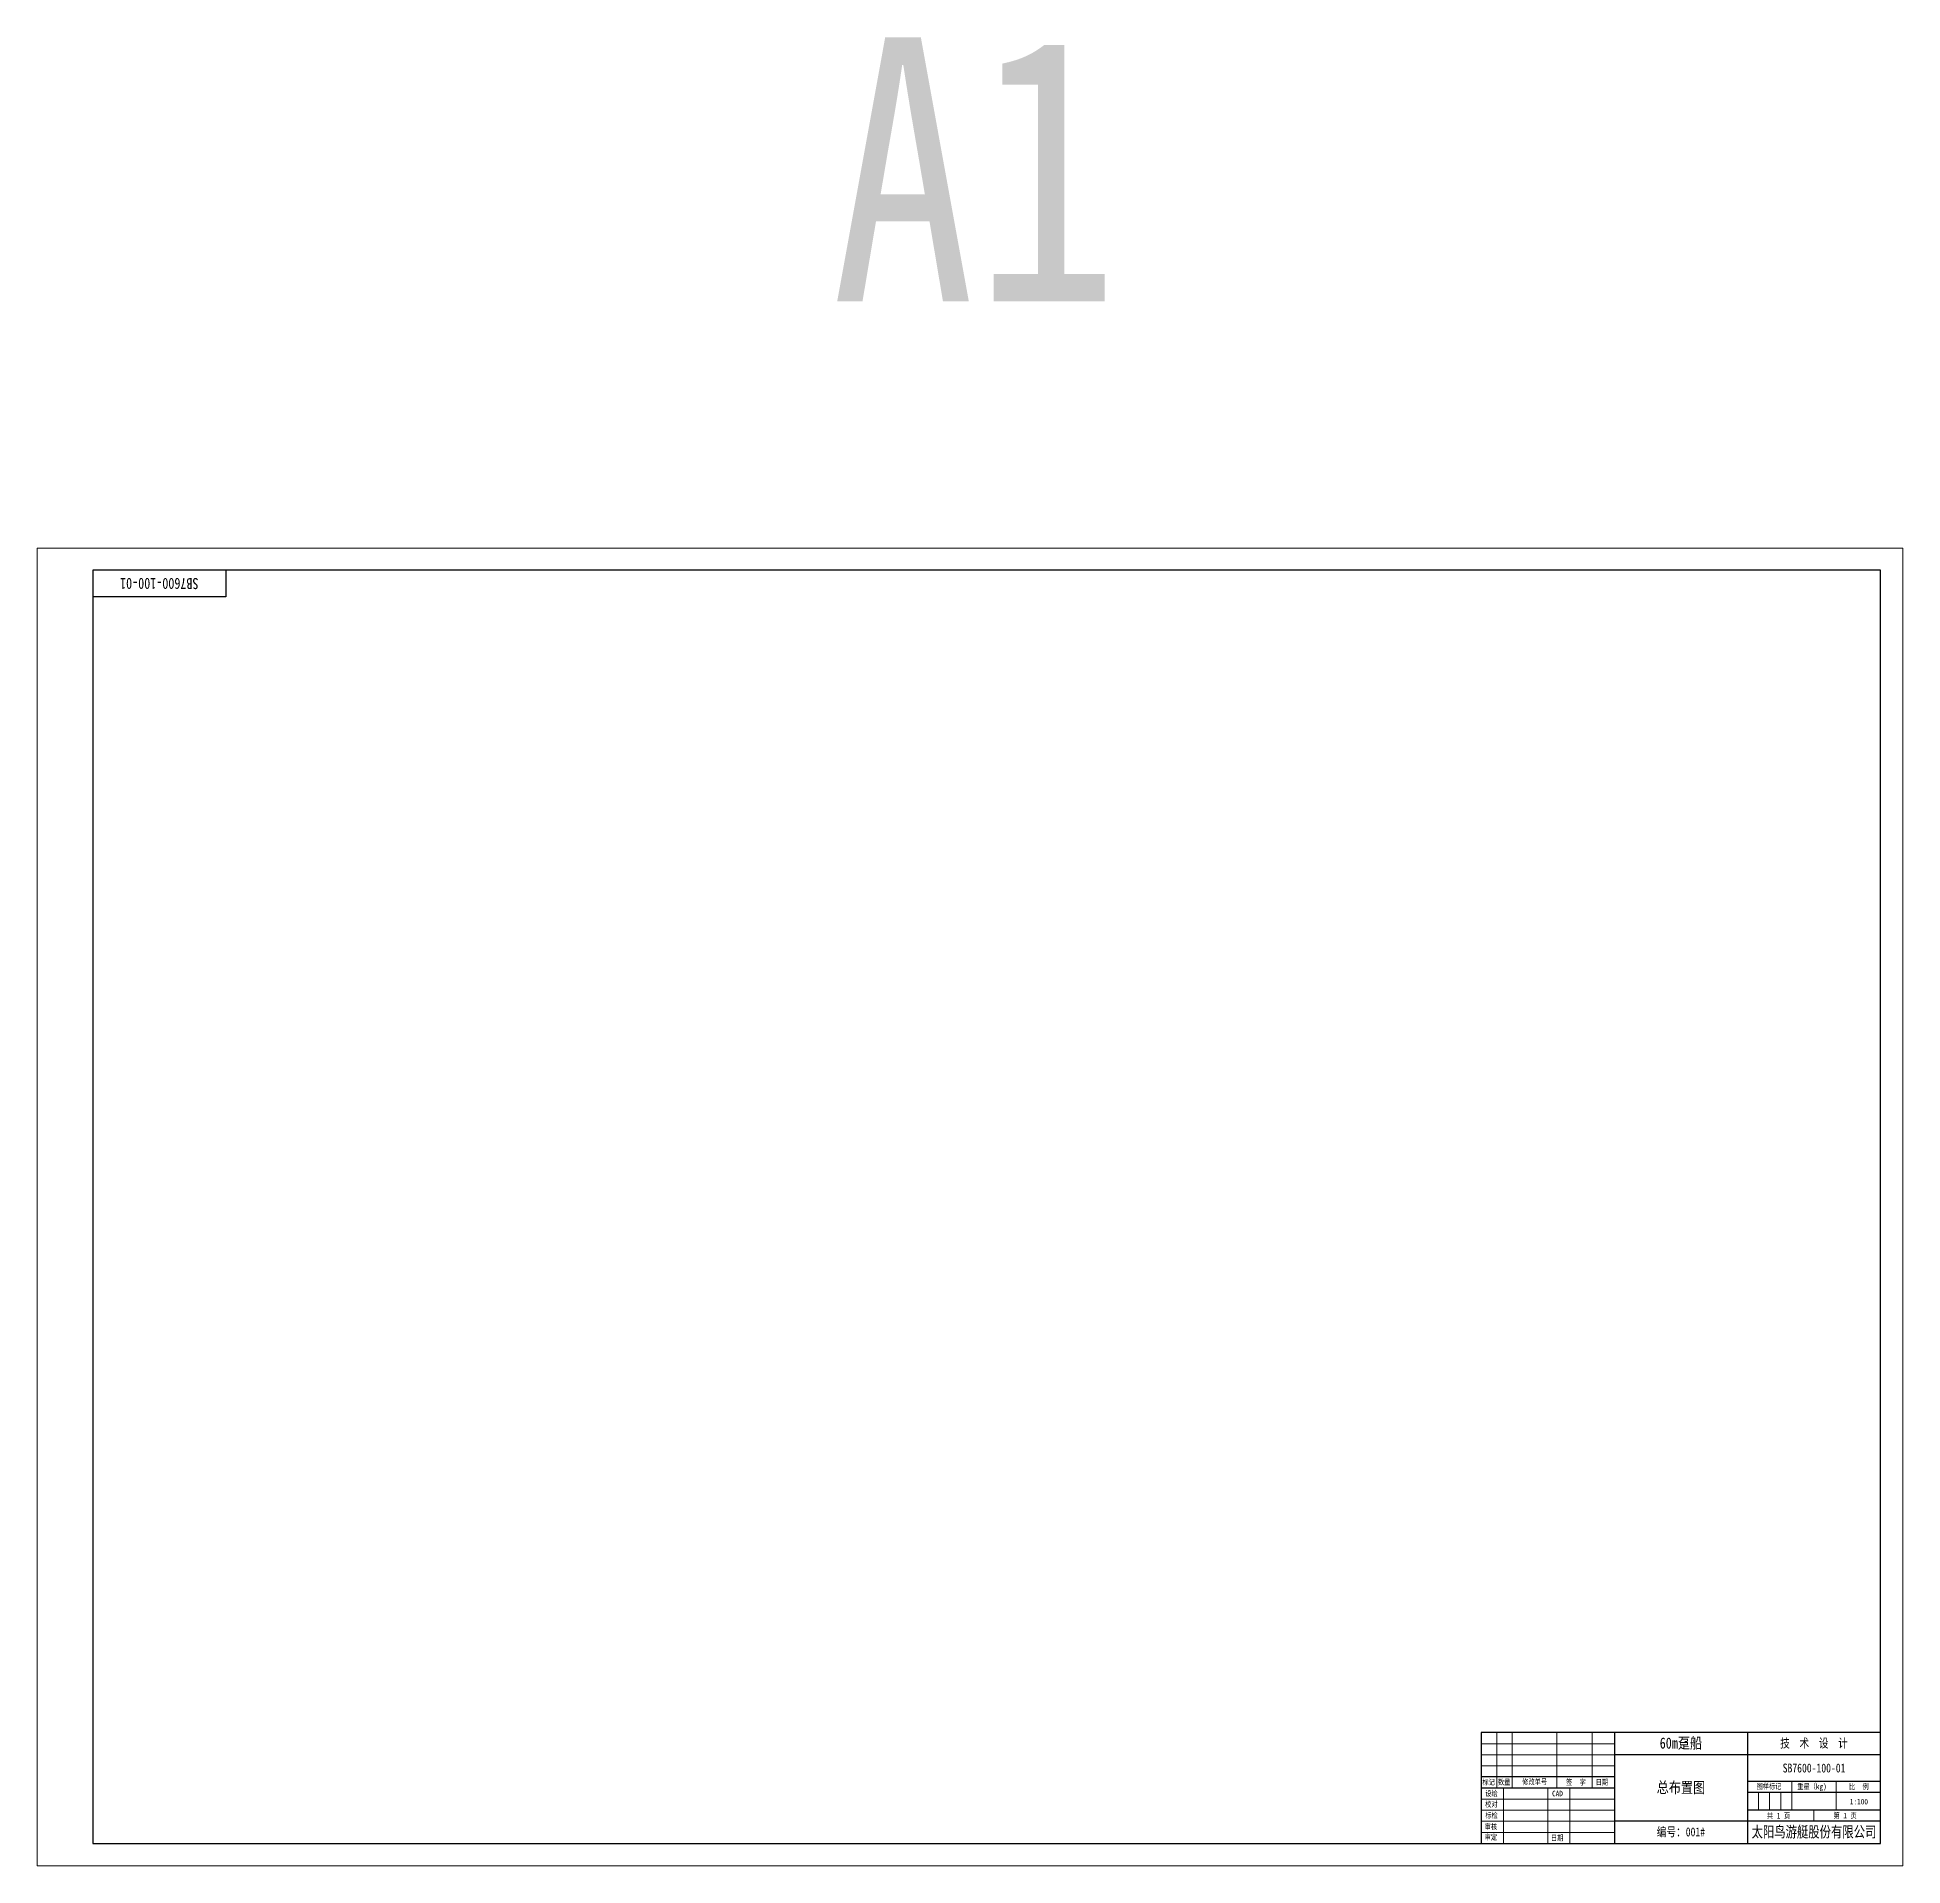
# Model space of a CAD drawing. Header units: millimetres. Extents: x -4702 to 3318, y -104 to 3616.
# Drawn here: x -2949 to -2108, y 2574 to 3398 of the extents above; entities that cross this region are included whole.
import ezdxf
from ezdxf.enums import TextEntityAlignment as Align

# ---------------------------------------------------------------- set-up
doc = ezdxf.new("R2010")
doc.units = ezdxf.units.MM
doc.layers.add('TEXT', color=1, linetype='Continuous', lineweight=9)
doc.layers.add('图框', color=7, linetype='Continuous', lineweight=9)
doc.styles.add('图框', font='STFANGSO.TTF', dxfattribs={"width": 0.8})

msp = doc.modelspace()

# ---------------------------------------------------------------- linework, layer by layer
at = {"layer": '图框', "lineweight": 30}
for p, q in [((-2864.066, 3157.541), (-2864.066, 3145.541)), ((-2864.066, 3145.541), (-2924.066, 3145.541)), ((-2298.066, 2633.541), (-2298.066, 2583.541)), ((-2118.066, 2633.541), (-2298.066, 2633.541)), ((-2238.066, 2633.541), (-2238.066, 2583.541)), ((-2178.066, 2633.541), (-2178.066, 2583.541)), ((-2118.066, 2623.541), (-2238.066, 2623.541)), ((-2238.066, 2613.541), (-2298.066, 2613.541)), ((-2238.066, 2608.541), (-2298.066, 2608.541)), ((-2118.066, 2611.541), (-2178.066, 2611.541)), ((-2118.066, 2606.541), (-2178.066, 2606.541)), ((-2118.066, 2593.541), (-2238.066, 2593.541)), ((-2118.066, 2598.541), (-2178.066, 2598.541))]:
    msp.add_line(p, q, dxfattribs=at)
at = {"layer": '图框', "color": 7, "lineweight": 15}
for p, q in [((-2291.066, 2633.541), (-2291.066, 2608.541)), ((-2284.066, 2633.541), (-2284.066, 2608.541)), ((-2264.066, 2633.541), (-2264.066, 2608.541)), ((-2248.066, 2633.541), (-2248.066, 2608.541)), ((-2238.066, 2628.541), (-2298.066, 2628.541)), ((-2238.066, 2623.541), (-2298.066, 2623.541)), ((-2238.066, 2618.541), (-2298.066, 2618.541)), ((-2288.066, 2608.541), (-2288.066, 2583.541)), ((-2268.066, 2608.541), (-2268.066, 2583.541)), ((-2258.066, 2608.541), (-2258.066, 2583.541)), ((-2158.066, 2611.541), (-2158.066, 2598.541)), ((-2138.066, 2611.541), (-2138.066, 2598.541)), ((-2238.066, 2603.541), (-2298.066, 2603.541)), ((-2173.066, 2606.541), (-2173.066, 2598.541)), ((-2168.066, 2606.541), (-2168.066, 2598.541)), ((-2163.066, 2606.541), (-2163.066, 2598.541)), ((-2238.066, 2598.541), (-2298.066, 2598.541)), ((-2238.066, 2593.541), (-2298.066, 2593.541)), ((-2148.066, 2593.541), (-2148.066, 2598.541)), ((-2238.066, 2588.541), (-2298.066, 2588.541))]:
    msp.add_line(p, q, dxfattribs=at)
at = {"layer": '图框', "color": 6, "ltscale": 5}
msp.add_lwpolyline([(-2108.066, 2573.541), (-2108.066, 3167.541), (-2949.066, 3167.541), (-2949.066, 2573.541)], close=True, dxfattribs=at)
at = {"layer": '图框', "lineweight": 30}
msp.add_lwpolyline([(-2118.066, 2583.541), (-2118.066, 3157.541), (-2924.066, 3157.541), (-2924.066, 2583.541)], close=True, dxfattribs=at)

# ---------------------------------------------------------------- texts
at = {"layer": 'TEXT', "color": 7, "lineweight": 15, "style": '图框', "width": 0.8}
for s, p in [('标记', (-2297.541, 2609.982)), ('设绘', (-2296.273, 2604.853)), ('数量', (-2290.541, 2609.982)), (' 修改单号', (-2281.233, 2610.118)), ('CAD', (-2266.149, 2604.835)), ('签  字', (-2259.84, 2609.941)), ('日期', (-2246.463, 2609.941)), ('校对', (-2296.31, 2599.99)), ('审核', (-2296.527, 2589.874)), ('标检', (-2296.23, 2595.001)), ('审定', (-2296.504, 2585.16)), ('日期', (-2266.665, 2584.848))]:
    msp.add_text(s, height=2.5, dxfattribs=at).set_placement(p)
for s, p in [('图样标记', (-2168.37, 2608.073)), ('重量（kg)', (-2148.972, 2608.002)), ('比  例', (-2127.84, 2607.921)), ('1:100', (-2127.797, 2601.168)), ('共 1 页', (-2164.043, 2594.796)), ('第 1 页', (-2134.012, 2594.886))]:
    msp.add_text(s, height=2.5, dxfattribs=at).set_placement(p, align=Align.CENTER)
at = {"layer": 'TEXT', "color": 7, "lineweight": 15, "insert": (-2894.066, 3151.541), "char_height": 5, "width": 60, "attachment_point": 5, "rotation": 180, "style": '图框'}
msp.add_mtext('SB7600-100-01', dxfattribs=at)
at = {"layer": 'TEXT', "color": 7, "lineweight": 15, "insert": (-2208.066, 2628.541), "char_height": 5, "width": 60, "attachment_point": 5, "line_spacing_factor": 0.72, "style": '图框'}
msp.add_mtext('60m趸船', dxfattribs=at)
at = {"layer": 'TEXT', "color": 7, "lineweight": 15, "attachment_point": 5, "style": '图框'}
for s, insert, char_height, width in [('技  术  设  计', (-2148.066, 2628.541), 4, 60), ('SB7600-100-01', (-2148.028, 2617.541), 4, 59.92321), ('总布置图', (-2208.066, 2608.541), 5, 60), ('编号：001#', (-2208.066, 2588.541), 4, 60), ('{\\fSTXinwei|b0|i0|c134|p2;\\W0.75;太阳鸟游艇股份有限公司}', (-2148.066, 2588.541), 5, 60)]:
    msp.add_mtext(s, dxfattribs=dict(at, insert=insert, char_height=char_height, width=width))
at = {"layer": '图框', "color": 6, "ltscale": 5, "style": '图框', "width": 0.8}
msp.add_text('A1', height=119.0379, dxfattribs=at).set_placement((-2591.156, 3278.737))

doc.saveas('drawing.dxf')
